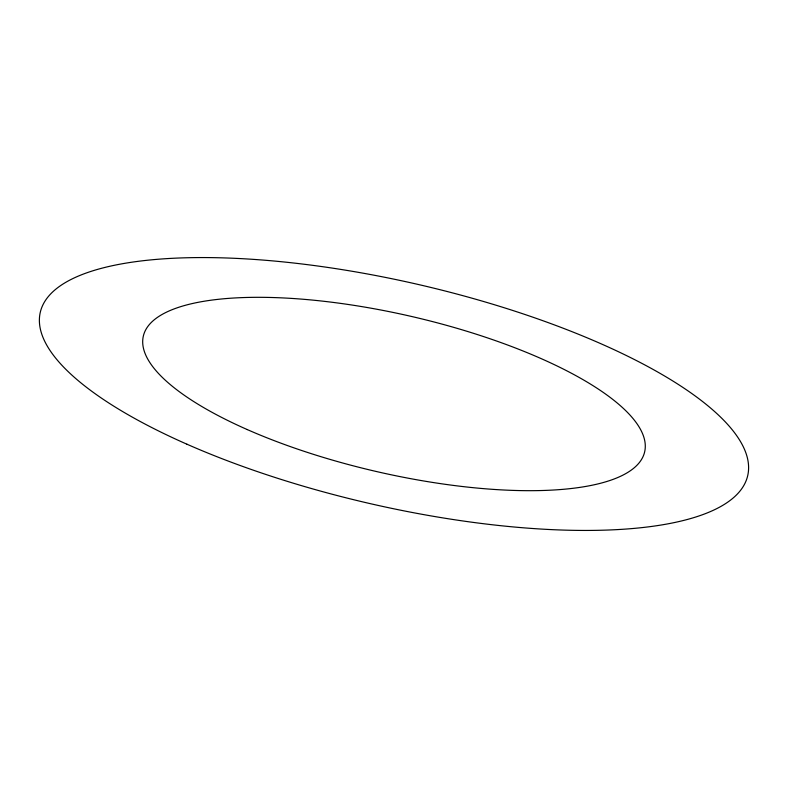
<?xml version="1.0" encoding="UTF-8"?>
<svg xmlns="http://www.w3.org/2000/svg" width="788" height="788" viewBox="0 0 788 788"><rect width="100%" height="100%" fill="white"/><g stroke="black" fill="none" stroke-linecap="round" stroke-linejoin="round"><path stroke-width="1.18" d="M247.245 429.568A257.252 79.49 13 0 0 644.032 454.075A257.252 79.49 13 0 0 290.723 298.356A257.252 79.49 13 0 0 247.245 429.568M186.914 444.196A363.002 112.172 13 0 0 746.827 478.779A363.002 112.172 13 0 0 248.259 259.035A363.002 112.172 13 0 0 186.914 444.196"/></g></svg>
